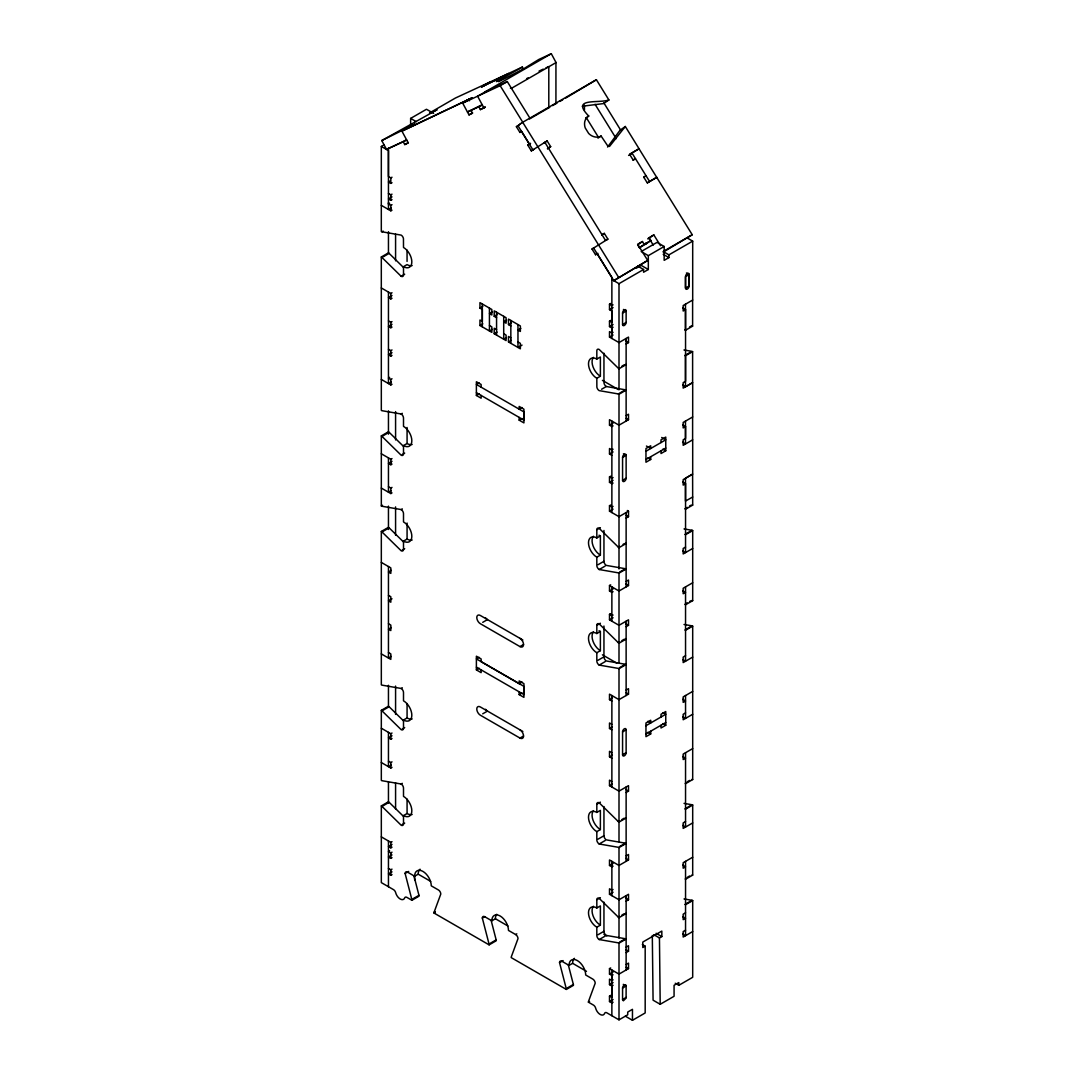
<?xml version="1.0" encoding="UTF-8"?>
<svg xmlns="http://www.w3.org/2000/svg" width="1074" height="1074" viewBox="0 0 1074 1074"><rect width="100%" height="100%" fill="white"/><g stroke="black" fill="none" stroke-linecap="round" stroke-linejoin="round"><path stroke-width="1.5" d="M392.01 204.664L390.829 205.362L388.452 203.979L388.452 202.731M548.801 107.561L548.801 66.548L546.008 67.85M555.929 103.44L555.943 62.44M584.457 110.098L584.457 105.185M613.079 985.314L611.898 986.013L609.495 984.616L609.495 979.126L611.871 980.508L611.871 975.474L613.066 974.789M611.871 338.471L611.871 277.414L597.157 253.625L595.56 254.739L592.029 249.034L607.857 239.099L604.326 233.38L601.937 234.75M685.481 386.721L685.481 355.749L692.609 351.641L692.609 382.599L685.481 386.721L682.621 385.069M692.609 299.995L692.609 326.16L685.481 330.268L685.481 304.117M491.14 920.431L496.161 939.898A3.356 1.947 60 0 1 496.255 940.743L489.126 944.865L433.99 913.021A3.356 1.947 60 0 1 434.084 912.296L440.783 894.078A3.356 1.947 60 0 0 438.407 889.957L431.265 885.835A11.76 6.793 60 0 0 422.955 871.43A11.76 6.793 60 0 0 414.631 876.236L407.502 872.115A3.356 1.947 60 0 0 405.126 873.484L411.825 899.448A3.356 1.933 60 0 1 411.919 900.281L419.048 896.172A3.356 1.933 60 0 0 418.954 895.327L413.933 875.86M607.562 147.044L619.926 130.37L625.31 126.49L639.084 148.776L629.579 154.267L633.11 159.986L635.486 158.603L633.11 160.294M521.118 131.753L519.923 132.438L516.393 126.719L517.99 125.604M519.574 124.477L521.521 123.121M520.326 123.953L517.937 125.645L532.865 149.769M521.172 123.362L522.756 122.235L500.162 85.692L462.693 103.144L472.198 97.653L466.291 100.661M519.923 132.438L521.521 131.31L529.375 144.023L527.79 145.138L531.321 150.857L533.697 149.487M582.296 106.232L603.575 103.574L608.904 99.976L596.392 79.731L565.609 98.11M531.321 150.857L547.136 140.909L550.667 146.628L547.485 148.87M543.954 143.164L547.136 140.909M585.625 118.194A11.747 9.572 54.9 0 1 586.35 117.724L588.74 116.046C570.348 97.264 598.111 103.668 608.904 99.976M547.498 148.561L550.667 146.628M599.52 137.163L601.104 136.036L607.75 145.93A3.343 2.725 54.8 0 0 609.535 146.4L625.31 126.49M630.29 153.971L639.003 148.736L692.247 234.736L663.276 252.081M643.702 177.425L646.092 175.747L643.715 177.116L647.246 182.835L656.751 177.344M647.421 182.916L656.67 177.304M601.937 235.058L604.326 233.38M606.26 240.214L607.857 239.099M639.419 247.732L644.199 244.362L642.427 241.516L637.661 244.872L639.419 247.732L646.078 243.892L650.844 240.522L649.085 237.676L653.838 234.924L660.523 245.731M648.293 238.227L649.085 237.676M647.877 238.978L653.838 234.924M593.573 247.946L613.791 280.65L647.703 260.458L637.674 244.254L642.427 241.516M647.703 260.458L613.791 280.65M410.63 124.571L410.63 118.409L426.472 109.266L433.614 113.374M406.751 140.09L386.533 149.434L381.753 140.56L437.078 109.776L429.56 113.253M429.842 112.797L455.443 98.016L522.38 67.071L523.172 68.548M401.918 131.122L469.768 98.929L401.918 131.122L408.281 142.949L404.75 144.587L403.166 141.62L388.452 148.427L388.452 176.539L390.829 177.908L392.01 177.223M412.644 125.457L415.02 124.087L381.753 140.56M403.475 267.466L389.124 253.383A3.356 1.933 60 0 0 388.452 252.873L381.31 256.995A3.356 1.933 60 0 1 381.995 257.505L401.126 276.273A3.356 1.947 60 0 0 403.502 274.904L403.502 266.674A11.76 6.793 60 0 0 411.825 261.868A11.76 6.793 60 0 0 403.502 247.463L403.462 238.697A3.356 1.947 60 0 0 401.126 235.112L381.995 231.796A3.356 1.933 60 0 1 381.31 231.514L381.324 146.453L384.21 144.789M508.593 73.448L481.434 87.101L490.939 81.611L483.73 85.678L501.383 77.516M511.278 88.43L556.063 62.574L551.298 53.7L477.621 96.244L483.918 107.977L485.112 107.293M386.533 149.434L389.298 147.836M403.166 141.62L405.542 140.251M500.162 85.692L507.29 81.584L529.885 118.127M404.75 144.587L408.321 142.52M470.184 110.447L467.459 112.018L482.387 105.118M462.639 103.05L469.002 114.878L472.533 113.24L470.936 110.286L482.36 104.594M469.002 114.878L472.56 112.824M478.803 106.648L480.387 109.615L485.139 106.863M390.211 180.982L388.426 182.016L390.829 183.399L392.01 182.714M388.426 193.454L390.829 194.837L392.01 194.152M392.01 196.891L388.452 198.958L390.829 200.328L392.01 199.643M596.392 79.731L522.702 122.275L618.57 277.28M529.495 118.972L549.727 107.293M552.613 105.614L556.95 103.117M559.836 101.453L562.722 99.788M516.393 126.719L518.769 125.349M388.452 203.979L389.634 203.295M391.164 207.9L388.452 209.47L388.452 150.561L381.324 146.453M381.31 205.362L390.829 210.84L392.01 210.155M529.375 144.023L530.569 143.339M527.79 145.138L530.167 143.768M381.995 231.796L383.19 231.111M383.19 256.82L389.124 253.383M403.502 266.674L407.059 264.607A11.76 6.793 60 0 0 412.174 265.533M401.126 276.273L404.683 274.219M628.612 155.435L631.606 153.716M381.324 287.966L390.829 293.457L392.01 292.759M392.01 295.511L388.452 297.565L390.829 298.934L392.01 298.25M388.452 320.898L390.829 322.267L392.01 321.582M392.01 324.321L388.452 326.389L390.829 327.758L392.01 327.073M388.452 349.251L390.829 350.634L392.01 349.949M392.01 352.688L388.452 354.742L390.829 356.125L392.01 355.427M492.322 311.957L489.462 313.608L491.838 314.977L491.838 309.487L479.957 302.626L479.957 308.117L482.803 306.466M592.029 249.034L594.405 247.664M595.56 254.739L597.936 253.37M506.579 320.186L503.719 321.838L506.096 323.207L506.096 317.716L494.215 310.856L494.215 316.347L497.074 314.709M389.634 377.39L388.452 378.075L390.829 379.444L392.01 378.76M479.957 308.117L482.333 309.487L482.333 321.381L479.957 320.012L479.957 325.503L482.803 323.851M391.164 381.995L388.452 383.566L388.452 292.074M381.324 379.444L390.829 384.935L392.01 384.25M492.161 329.409L489.435 330.98L489.435 308.104M644.199 244.362L650.844 240.522M520.836 328.429L517.99 330.067L520.366 331.45L520.366 325.959L508.485 319.099L508.485 324.59L511.331 322.938M496.591 329.611L494.215 328.241L494.215 333.732L497.074 332.081M506.418 337.639L503.706 339.209L503.706 316.333M664.162 246.483L657.033 242.375L641.191 251.517L648.32 255.639L664.162 246.483L664.162 260.351L668.914 257.599L668.914 254.86L692.69 241.14L692.69 300.049L683.171 305.526L683.171 311.017L685.548 309.648L685.548 381.27L683.171 382.653L683.171 388.13L692.69 382.653L692.69 416.954L683.171 422.444L683.171 427.935L685.548 426.566L685.548 438.447L683.171 439.83L683.171 445.321L692.69 439.83L692.69 474.131L683.171 479.622L683.171 485.112L685.548 483.743L685.548 552.586L682.836 551.016M663.853 251.128L692.247 234.736M510.862 337.854L508.485 336.471L508.485 341.962L511.331 340.324M636.426 268.124L641.191 265.385L648.32 269.493L648.32 255.639M611.871 279.562L619 283.67L643.568 269.493L643.568 272.246L648.32 269.493M381.31 256.995L381.324 410.416A3.356 1.933 60 0 0 381.995 410.698L401.126 414L402.307 413.315M522.031 345.09L517.963 347.439L517.963 324.576M402.307 508.875L401.126 509.559L381.995 506.257A3.356 1.933 60 0 1 381.324 505.975L381.324 435.896L388.452 431.775A3.356 1.933 60 0 1 389.124 432.285L403.475 446.368M613.053 327.261L611.871 327.946L609.495 326.577L609.495 321.086L611.898 322.469L611.898 311.03L609.495 309.648L609.495 304.157L610.676 303.472M381.324 435.896A3.356 1.933 60 0 1 381.995 436.393L387.942 432.97M613.053 304.841L611.871 305.526L609.495 304.157M479.125 382.894L476.413 384.465L523.951 411.919L523.951 420.149L476.413 392.708M609.495 309.648L613.053 307.594M481.139 387.217L481.139 384.479L476.386 381.74L476.386 395.46L479.246 393.809M622.571 313.084L626.129 311.017A2.524 1.45 -60 0 0 624.356 309.862A2.524 1.45 -60 0 0 622.571 312.95L622.571 324.509L626.129 322.455L626.129 310.896L623.417 309.446M609.495 321.086L610.676 320.401M381.995 436.393L401.126 455.175A3.356 1.947 60 0 0 403.502 453.805L403.502 445.562L407.073 443.508A11.76 6.793 60 0 0 412.174 444.435M609.495 326.577L613.053 324.509M381.324 453.778L390.829 459.269L392.01 458.585M626.129 343.962L628.505 342.579L628.505 337.088L619 342.579L609.495 337.088L609.495 331.611L611.871 332.98L613.053 332.296M402.307 454.49L404.683 453.121M392.01 461.323L388.452 463.391L390.829 464.76L392.01 464.075M609.495 337.088L613.053 335.034M596.822 378.276A11.76 6.793 60 0 1 588.498 363.871A11.76 6.793 60 0 1 596.822 359.065L600.379 357.011L600.379 376.222L596.822 378.276L596.862 387.043A3.356 1.947 60 0 0 599.198 390.627L618.315 393.943A3.37 1.947 60 0 1 619 394.225L626.129 390.104A3.37 1.947 60 0 0 625.457 389.822L606.327 386.519L601.574 389.258M522.031 407.529L519.172 409.181L519.172 406.428L523.924 409.181L523.924 422.901L519.172 420.162L519.172 417.41M388.452 486.71L390.829 488.079L392.01 487.395M391.164 490.63L388.452 492.201L388.452 457.9M381.324 488.079L390.829 493.57L392.01 492.885M519.172 420.162L522.031 418.511M689.548 327.02L691.924 325.65M621.886 366.18L624.263 364.811M381.324 505.975L382.505 505.29M618.315 393.943L624.263 390.506M690.743 352.044L684.796 355.481A3.343 1.933 60 0 1 685.481 355.749M402.307 687.776L401.126 688.461L381.995 685.145A3.356 1.933 60 0 1 381.324 684.876L381.324 531.455L388.452 527.334A3.356 1.933 60 0 1 389.124 527.844L403.475 541.927M381.324 531.455A3.356 1.933 60 0 1 381.995 531.952L387.942 528.529M381.995 531.952L401.126 550.734A3.356 1.947 60 0 0 403.502 549.364L403.502 541.121L407.073 539.067A11.76 6.793 60 0 0 412.174 539.994M626.129 415.584L628.505 414.215L628.505 419.692L619 425.183L609.495 419.692L609.495 425.183L613.066 423.129M613.066 425.868L611.871 426.566L609.495 425.183M402.307 550.049L404.683 548.68M391.298 570.375L388.452 572.026L390.829 573.395L390.829 567.904L381.324 562.414M613.066 449.201L611.871 449.885L609.495 448.516L609.495 454.007L611.871 455.376M609.495 454.007L613.066 451.953M622.571 457.43L626.129 455.376L626.129 478.252A2.524 1.45 -60 0 1 624.356 481.34A2.524 1.45 -60 0 1 622.571 480.306L622.571 457.43A2.524 1.45 -60 0 1 624.356 454.342A2.524 1.45 -60 0 1 626.129 455.376L623.417 453.805M645.957 451.255L665.759 439.816L661.691 437.467M392.01 598.782L388.452 600.836L390.829 602.219L390.829 596.728L388.452 595.358M613.066 483.058L611.871 483.743L609.495 482.36L609.495 476.883L610.676 476.185M613.066 477.568L611.871 478.252L609.495 476.883M645.957 459.484L665.759 448.046M609.495 482.36L613.066 480.306M650.71 456.745L650.71 459.484L645.957 462.236L645.957 448.502L650.71 445.764L650.71 448.502L646.427 446.032M661.007 442.555L661.007 439.816L665.759 437.078L665.759 450.798L661.007 453.537L661.007 450.798M622.571 480.306L626.129 478.252M391.298 627.552L388.452 629.203L390.829 630.572L390.829 625.081L388.452 623.712M626.129 518.044L628.505 516.675L628.505 511.184L619 516.675L609.495 511.184L609.495 505.693L610.676 505.008M613.066 506.378L611.871 507.062L609.495 505.693M609.495 511.184L613.066 509.13M603.95 530.475L603.95 561.299A3.356 1.947 60 0 0 606.327 565.407L625.457 568.723A3.356 1.933 60 0 1 626.129 569.005L619 573.113A3.356 1.933 60 0 0 618.329 572.845L599.198 569.529A3.356 1.947 60 0 1 596.822 565.407L596.822 557.178A11.76 6.793 60 0 1 588.498 542.773A11.76 6.793 60 0 1 596.822 537.967L596.822 529.737L600.379 527.67M391.164 656.456L388.452 658.026L388.452 566.535M596.822 537.967L600.379 535.913L600.379 555.124L596.822 557.178M692.69 497.007L685.481 501.075L685.481 478.212L692.609 474.09L692.69 505.102L685.548 509.21A3.356 1.933 60 0 1 684.876 508.714M482.723 622.343L487.489 619.591A5.048 2.913 60 0 1 485.529 617.792M596.822 529.737A3.356 1.947 60 0 1 599.198 528.354L618.329 547.136L619.51 546.451M623.081 544.384L624.263 543.699M686.058 508.029L687.253 507.331M689.629 505.961L690.81 505.277M598.003 564.723L603.95 561.299M599.198 569.529L605.132 566.092M619.51 572.16L625.457 568.723M686.058 533.738L692.005 530.301A3.356 1.933 60 0 1 692.69 530.583L692.69 600.661L685.548 604.769A3.356 1.933 60 0 1 684.876 604.273M402.307 783.335L401.126 784.02L381.995 780.704A3.356 1.933 60 0 1 381.324 780.436L381.324 710.344L388.452 706.236A3.356 1.933 60 0 1 389.124 706.732L403.475 720.815M692.69 530.583L685.548 534.691A3.356 1.933 60 0 0 684.876 534.422M381.324 710.344A3.356 1.933 60 0 1 381.995 710.854L387.942 707.43M479.125 657.355L476.413 658.926L523.951 686.367L523.951 694.596L476.413 667.155M613.066 591.693L611.871 592.378L609.495 591.009L609.495 585.518L610.676 584.833M609.495 591.009L613.066 588.941M626.129 581.396L628.505 580.027L628.505 585.518L619 591.009L609.495 585.518M685.548 547.096L683.171 548.465L683.171 553.956L692.69 548.465M522.031 681.99L519.172 683.641L481.139 661.678L481.139 658.939L476.386 656.187L476.386 669.908L479.246 668.27M522.85 640.01L480.347 615.483A5.048 2.913 60 0 0 476.789 617.537A5.048 2.913 60 0 0 480.347 623.712L519.964 646.588L523.535 644.521A5.048 2.913 60 0 0 519.964 638.345M381.995 710.854L401.126 729.635A3.356 1.947 60 0 0 403.502 728.253L403.502 720.023L407.073 717.969A11.76 6.793 60 0 0 412.174 718.895M381.324 728.239L390.829 733.73L392.01 733.032M402.307 728.937L404.683 727.568M392.01 735.784L388.452 737.838L390.829 739.207L392.01 738.523M626.129 626.679L628.505 625.31L628.505 619.819L619 625.31L609.495 619.819L609.495 614.328L610.676 613.643M613.066 615.026L611.871 615.711L609.495 614.328M603.95 626.035L603.95 656.858A3.356 1.947 60 0 0 606.327 660.966L625.457 664.282A3.356 1.933 60 0 1 626.129 664.564L619 668.672A3.356 1.933 60 0 0 618.329 668.404L599.198 665.088A3.356 1.947 60 0 1 596.822 660.966L596.822 652.737A11.76 6.793 60 0 1 588.498 638.332A11.76 6.793 60 0 1 596.822 633.526L596.822 625.296L600.379 623.229M609.495 619.819L613.066 617.765M596.822 633.526L600.379 631.472L600.379 650.683L596.822 652.737M692.69 582.766L683.171 588.257L683.171 593.747L685.548 592.378L682.702 590.727M388.452 761.171L390.829 762.54L392.01 761.855M391.164 765.091L388.452 766.661L388.452 732.347M482.723 713.821L487.489 711.082A5.048 2.913 60 0 1 485.529 709.283M381.324 762.54L390.829 768.031L392.01 767.346M519.172 691.871L519.172 694.61L522.031 692.972M596.822 625.296A3.356 1.947 60 0 1 599.198 623.913L618.329 642.695L619.51 642.01M621.886 640.628L624.263 639.258M686.058 603.588L687.253 602.89M689.629 601.521L690.81 600.836M598.003 660.282L603.95 656.858M599.198 665.088L605.132 661.651M619.51 667.719L625.457 664.282M686.058 629.297L692.005 625.86A3.356 1.933 60 0 1 692.69 626.142L692.69 779.549L685.548 783.671A3.356 1.933 60 0 1 685.212 783.443M411.919 900.281L406.912 897.394A3.356 1.947 60 0 0 404.67 897.931A6.726 3.88 60 0 1 400.186 898.992A6.726 3.88 60 0 1 395.702 892.749A3.356 1.947 60 0 0 393.46 889.621L381.324 882.613L381.324 805.903L388.452 801.795A3.356 1.933 60 0 1 389.124 802.291L403.475 816.374M692.69 626.142L685.548 630.25A3.356 1.933 60 0 0 684.876 629.982M381.324 805.903A3.356 1.933 60 0 1 381.995 806.413L387.942 802.99M522.85 731.501L480.347 706.961A5.048 2.913 60 0 0 476.789 709.028A5.048 2.913 60 0 0 480.347 715.203L519.964 738.066L523.535 736.012A5.048 2.913 60 0 0 519.964 729.837M381.995 806.413L401.126 825.194A3.356 1.947 60 0 0 403.502 823.812L403.502 815.582L407.073 813.528A11.76 6.793 60 0 0 412.174 814.454M626.129 690.032L628.505 688.662L628.505 694.153L619 699.644L609.495 694.153L609.495 699.644L612.341 697.993M685.548 655.731L683.171 657.1L683.171 662.591L692.69 657.1M402.307 824.496L404.683 823.127M381.324 836.874L390.829 842.365L392.01 841.68M392.01 844.419L388.452 846.473L390.829 847.856L392.01 847.171M389.634 850.823L388.452 851.507L390.829 852.89L392.01 852.192M611.871 724.346L609.495 722.977L609.495 728.467L612.341 726.816M391.997 854.931L388.426 856.985L390.829 858.368L392.01 857.683M622.571 731.891L626.129 729.837L626.129 752.699A2.524 1.45 -60 0 1 624.356 755.787A2.524 1.45 -60 0 1 622.571 754.767L622.571 731.891A2.524 1.45 -60 0 1 624.356 728.803A2.524 1.45 -60 0 1 626.129 729.837M692.69 691.414L683.171 696.905L683.171 702.383L685.548 701.013L682.702 699.375M388.426 868.423L390.829 869.806L392.01 869.121M392.01 871.873L388.452 873.927L390.829 875.297L392.01 874.612M645.957 725.702L665.759 714.277L663.047 712.706M645.957 733.945L665.759 722.507M405.126 873.484L408.697 871.43M611.871 752.699L609.495 751.33L609.495 756.821L612.341 755.17M685.548 712.908L683.171 714.277L683.171 719.768L692.69 714.277M650.71 731.193L650.71 733.945L645.957 736.683L645.957 722.963L650.71 720.224L650.71 722.963L647.864 721.312M661.007 717.016L661.007 714.277L665.759 711.525L665.759 725.245L661.007 727.997L661.007 725.245M622.571 754.767L626.129 752.699M414.631 876.236L418.202 874.182A11.76 6.793 60 0 1 420.055 869.202M413.007 898.75L418.954 895.327M611.871 781.523L609.495 780.154L609.495 785.644L612.341 783.993M692.69 748.591L683.171 754.082L683.171 759.573L685.548 758.19L682.702 756.552M603.95 806.561L603.95 835.747A3.356 1.947 60 0 0 606.327 839.868L625.457 843.184A3.356 1.933 60 0 1 626.129 843.452L619 847.574A3.356 1.933 60 0 0 618.329 847.292L599.198 843.989A3.356 1.947 60 0 1 596.822 839.868L596.822 831.638A11.76 6.793 60 0 1 588.498 817.22A11.76 6.793 60 0 1 596.822 812.427L596.822 804.184L600.379 802.13M626.129 792.505L628.505 791.135L628.505 785.644L619 791.135L609.495 785.644M596.822 812.427L600.379 810.36L600.379 829.571L596.822 831.638M434.084 912.296L435.279 911.611M433.99 913.021L435.171 912.336M596.822 804.184A3.356 1.947 60 0 1 599.198 802.815L618.329 821.583L619.51 820.898M621.886 819.529L624.263 818.16M687.253 781.791L689.629 780.422M598.003 839.183L603.95 835.747M599.198 843.989L605.132 840.553M489.126 944.865A3.356 1.947 60 0 0 489.032 944.019L482.333 918.069L484.71 916.699L491.838 920.807L495.409 918.753A11.76 6.793 60 0 1 496.765 914.283M619.51 846.607L625.457 843.184M686.058 808.185L692.005 804.762A3.356 1.933 60 0 1 692.69 805.03L692.69 875.109L685.548 879.23A3.356 1.933 60 0 1 685.212 879.002M692.69 805.03L685.548 809.152A3.356 1.933 60 0 0 684.876 808.87M626.129 855.857L628.505 854.488L628.505 859.965L619 865.456L609.495 859.965L609.495 865.456L613.066 863.402M685.548 821.543L683.171 822.926L683.171 828.416L692.69 822.926M613.066 866.141L611.871 866.839L609.495 865.456M490.214 943.334L496.161 939.898M491.838 920.807A11.76 6.793 60 0 1 500.162 916.001A11.76 6.793 60 0 1 508.472 930.42L515.614 934.528L516.795 933.843M613.066 889.473L611.871 890.158L609.495 888.789L609.495 894.28L619 899.77L628.505 894.28L628.505 899.77L626.129 901.14M603.95 902.12L603.95 931.306A3.356 1.947 60 0 0 606.327 935.427L625.457 938.743A3.356 1.933 60 0 1 626.129 939.012L619 943.133A3.356 1.933 60 0 0 618.329 942.851L599.198 939.549A3.356 1.947 60 0 1 596.822 935.427L596.822 927.198A11.76 6.793 60 0 1 588.498 912.779A11.76 6.793 60 0 1 596.822 907.986L596.822 899.744L600.379 897.689M609.495 894.28L613.066 892.226M596.822 907.986L600.379 905.919L600.379 925.13L596.822 927.198M692.69 857.227L683.171 862.717L683.171 868.208L685.548 866.839L682.702 865.188M596.822 899.744A3.356 1.947 60 0 1 599.198 898.374L618.329 917.142L619.51 916.458M621.886 915.088L624.263 913.719M687.253 877.351L689.629 875.981M598.003 934.742L603.95 931.306M599.198 939.549L605.132 936.112M568.347 965.016L573.368 984.482A3.356 1.947 60 0 1 573.462 985.314L566.334 989.436A3.356 1.947 60 0 0 566.24 988.59L559.541 962.64L563.112 960.586M559.541 962.64A3.356 1.947 60 0 1 561.917 961.27L569.045 965.392L572.617 963.324A11.76 6.793 60 0 1 574.469 958.344M619.51 942.166L625.457 938.743M686.058 903.744L692.005 900.321A3.356 1.933 60 0 1 692.69 900.589L692.69 977.3L678.822 985.301L675.251 983.247M692.69 900.589L685.548 904.711A3.356 1.933 60 0 0 684.876 904.429M626.129 947.107L628.505 945.738L628.505 951.228L626.129 952.598M685.548 912.806L683.171 914.175L683.171 919.666L685.548 918.297L682.702 916.646M567.421 987.905L573.368 984.482M625.337 1016.179L632.465 1020.3L645.179 1012.957L645.179 946.181L642.802 947.55L642.802 942.059L661.826 931.077L661.826 936.568L659.449 937.938L653.744 934.649M611.871 975.474L609.495 974.105L609.495 968.614L610.676 967.929M609.495 974.105L613.066 972.037M626.129 964.492L628.505 963.123L628.505 968.614L619 974.105L609.495 968.614M685.548 930.191L683.171 931.561L683.171 937.052L692.69 931.561M611.871 980.508L613.066 979.824M609.495 984.616L613.066 982.562M632.465 1020.3L632.465 1009.318L627.713 1012.07L627.713 1014.809L619 1019.844L606.864 1012.836A3.356 1.947 60 0 0 604.622 1013.373A6.726 3.88 60 0 1 600.138 1014.433A6.726 3.88 60 0 1 595.654 1008.191A3.356 1.947 60 0 0 593.412 1005.063L588.404 1002.176L589.586 1001.492M622.571 988.053L626.129 985.999L626.102 998.122L623.376 1000.807L622.571 999.827L622.571 988.053A2.524 1.45 -60 0 1 624.343 984.965A2.524 1.45 -60 0 1 626.129 985.999L623.282 984.348M613.066 1002.23L611.871 1002.915L609.495 1001.545L609.495 996.054L610.676 995.37M609.495 1001.545L613.066 999.491M622.571 999.491L626.129 997.424M652.307 935.494L653.073 1000.176L660.201 1004.284L674.069 996.283L674.069 985.301L678.822 982.562L678.822 985.301M522.38 67.071L496.363 81.57L502.216 78.939L498.39 81.611L503.84 79.046L523.562 68.843L538.786 59.486L551.298 53.7M528.341 77.717L526.609 78.671M597.949 138.116L598.715 137.714L586.35 117.724M539.027 71.099L543.216 69.152M484.696 92.028L507.29 81.584M510.405 88.122L511.278 87.719M480.387 109.615L483.918 107.977M683.963 349.976L691.924 351.359A3.343 1.933 60 0 1 692.609 351.641M684.031 528.918L692.005 530.301M684.031 624.477L692.005 625.86M684.031 803.379L692.005 804.762M684.031 898.938L692.005 900.321M686.984 237.837L692.69 241.14M663.208 251.571L668.914 254.86M663.208 254.31L668.914 257.599M686.447 272.984L689.119 274.528L689.119 285.966A2.524 1.45 -60 0 1 687.333 289.054A2.524 1.45 -60 0 1 685.548 288.02L685.548 276.595A2.524 1.45 -60 0 1 687.333 273.508A2.524 1.45 -60 0 1 689.119 274.528L689.038 286.046L685.481 288.101L685.481 276.676L689.038 274.608L687.266 273.588M410.63 118.409L416.336 121.698M637.862 266.204L643.568 269.493M682.702 307.996L685.548 309.648M625.659 340.941L628.505 342.579M682.702 424.915L685.548 426.566M494.215 316.347L496.591 317.716M508.485 324.59L510.862 325.959M602.42 380.371L618.194 389.486M489.462 325.503L491.838 326.872L491.838 332.363L479.957 325.503M503.719 333.732L506.096 335.101L506.096 340.592L494.215 333.732M517.99 341.962L520.366 343.344L520.366 348.822L508.485 341.962M682.621 442.246L685.481 443.898L685.481 421.021M626.129 418.323L628.505 419.692M662.913 449.147L665.759 450.798M647.864 457.833L650.71 459.484M682.702 482.092L685.548 483.743M476.386 395.46L481.139 398.199L481.139 395.46M627.323 510.499L628.505 511.184M626.129 515.305L628.505 516.675M625.659 583.867L628.505 585.518M625.659 623.672L628.505 625.31M682.836 659.651L685.548 661.222L685.548 586.887M602.42 654.831L616.771 663.114M682.836 716.828L685.548 718.399L685.548 695.522M626.129 692.784L628.505 694.153M662.913 723.607L665.759 725.245M609.495 699.644L611.871 701.013M647.864 732.293L650.71 733.945M609.495 728.467L611.871 729.837M476.386 669.908L481.139 672.66L481.139 669.908M519.172 694.61L523.924 697.362L523.924 683.641L519.172 680.889L519.172 683.641M609.495 756.821L611.871 758.19M388.452 652.536L390.829 653.905L390.829 659.396L381.324 653.905M626.129 789.752L628.505 791.135M682.836 825.463L685.548 827.034L685.548 752.699M625.659 858.327L628.505 859.965M625.659 898.119L628.505 899.77M682.702 934.031L685.548 935.682L685.548 861.348M656.12 933.279L661.826 936.568M642.333 944.529L645.179 946.181M603.87 934.259L606.77 935.937M625.659 949.577L628.505 951.228M626.129 967.244L628.505 968.614M418.202 874.182L430.674 881.378M495.409 918.753L507.881 925.963M572.617 963.324L586.485 971.339M609.495 996.054L611.898 997.437L611.898 986.013M566.334 989.436L511.197 957.605A3.356 1.947 60 0 1 511.291 956.867L517.99 938.649A3.356 1.947 60 0 0 515.614 934.528M631.874 152.857L649.542 181.412M649.058 238.294L653.247 245.047M645.635 243.18L646.078 243.892M544.813 142.251L605.521 240.428M603.816 102.822L620.933 130.545M595.05 104.299L616.234 138.627M468.667 99.278L469.459 100.768M660.201 1004.284L659.449 937.938M692.609 416.913L692.609 439.776M626.129 338.471L626.129 421.075M626.129 512.553L626.129 586.887M626.129 621.202L626.129 695.522M626.129 787.014L626.129 861.348M626.129 895.649L626.129 969.983M619 283.67L619 389.808M619 394.225L619 568.952M619 573.113L619 662.577M619 668.672L619 841.734M619 847.574L619 938.072M619 943.133L619 1019.844M611.871 327.946L611.871 332.98M611.871 421.075L611.871 512.553M611.871 586.887L611.871 621.202M611.871 695.522L611.871 787.014M611.871 861.348L611.871 895.649M611.871 969.983L611.871 1015.722M603.95 353.198L603.95 382.398A3.356 1.947 60 0 0 606.327 386.519M596.822 359.065L596.822 350.836A3.356 1.947 60 0 1 599.198 349.466L618.315 368.234A3.356 1.933 60 0 0 619 368.744L626.129 364.623A3.356 1.933 60 0 1 625.793 364.395M510.835 320.455L510.835 343.331M496.564 312.225L496.564 335.088M482.307 303.982L482.307 326.858M414.631 876.518L414.631 879.848M407.059 250.135L407.059 261.412M407.073 427.492L407.073 443.508M407.073 523.051L407.073 539.067M407.073 703.551L407.073 717.969M407.073 799.11L407.073 813.528M395.581 234.172L395.581 260.821M395.581 411.611L395.581 439.951M395.581 506.915L395.581 535.255M395.581 686.071L395.581 714.411M395.581 782.812L395.581 809.071M390.829 177.908L390.829 183.399M390.829 194.837L390.829 200.328M390.829 205.362L390.829 210.84M390.829 293.457L390.829 298.934M390.829 322.267L390.829 327.758M390.829 350.634L390.829 356.125M390.829 379.444L390.829 384.935M390.829 459.269L390.829 464.76M390.829 488.079L390.829 493.57M390.829 733.73L390.829 739.207M390.829 762.54L390.829 768.031M390.829 842.365L390.829 847.856M390.829 852.89L390.829 858.368M390.829 869.806L390.829 875.297M388.452 231.715L388.452 253.37M388.452 410.832L388.452 434.164M388.452 506.136L388.452 529.469M388.452 685.279L388.452 706.961M388.452 781.979L388.452 803.312M388.452 840.996L388.452 886.735M692.69 505.102A3.356 1.933 60 0 1 692.166 504.74M692.69 600.661A3.356 1.933 60 0 1 692.166 600.299M692.69 779.549A3.356 1.933 60 0 1 692.166 779.187M692.69 875.109A3.356 1.933 60 0 1 692.166 874.746M685.481 330.268A3.356 1.933 60 0 1 684.796 329.772M692.609 326.16A3.356 1.933 60 0 1 692.26 325.932M482.333 918.069A3.356 1.947 60 0 1 484.71 916.699M569.045 965.392A11.76 6.793 60 0 1 577.369 960.586A11.76 6.793 60 0 1 585.692 974.991L592.821 979.112A3.356 1.947 60 0 1 595.197 983.22L588.498 1001.451A3.356 1.933 60 0 0 588.404 1002.176M600.379 376.222A11.76 6.793 60 0 1 593.063 366.959A11.76 6.793 60 0 1 593.425 357.347M401.126 688.461A3.356 1.947 60 0 1 403.502 692.582L403.502 700.812A11.76 6.793 60 0 1 411.825 715.217A11.76 6.793 60 0 1 403.502 720.023M401.126 784.02A3.356 1.947 60 0 1 403.502 788.141L403.502 796.371A11.76 6.793 60 0 1 411.825 810.776A11.76 6.793 60 0 1 403.502 815.582M618.329 917.142A3.356 1.933 60 0 0 619 917.652L626.129 913.544A3.356 1.933 60 0 1 625.793 913.316M618.329 821.583A3.356 1.933 60 0 0 619 822.093L626.129 817.985A3.356 1.933 60 0 1 625.793 817.757M600.379 925.13A11.76 6.793 60 0 1 593.063 915.88A11.76 6.793 60 0 1 593.425 906.255M600.379 829.571A11.76 6.793 60 0 1 593.063 820.321A11.76 6.793 60 0 1 593.425 810.695M523.535 644.521A5.048 2.913 60 0 1 519.964 646.588M523.535 736.012A5.048 2.913 60 0 1 519.964 738.066M401.126 414A3.356 1.947 60 0 1 403.502 418.122L403.502 426.351A11.76 6.793 60 0 1 411.825 440.77A11.76 6.793 60 0 1 403.502 445.562M401.126 509.559A3.356 1.947 60 0 1 403.502 513.681L403.502 521.91A11.76 6.793 60 0 1 411.825 536.329A11.76 6.793 60 0 1 403.502 541.121M618.329 642.695A3.356 1.933 60 0 0 619 643.205L626.129 639.084A3.356 1.933 60 0 1 625.457 638.574M618.329 547.136A3.356 1.933 60 0 0 619 547.646L626.129 543.525A3.356 1.933 60 0 1 625.457 543.014M600.379 650.683A11.76 6.793 60 0 1 593.063 641.42A11.76 6.793 60 0 1 593.425 631.794M599.01 630.8A11.76 6.793 60 0 1 600.379 631.472M600.379 555.124A11.76 6.793 60 0 1 593.063 545.861A11.76 6.793 60 0 1 593.425 536.235M599.01 535.241A11.76 6.793 60 0 1 600.379 535.913M626.129 322.334A2.524 1.45 -60 0 1 624.356 325.422A2.524 1.45 -60 0 1 622.571 324.388M601.104 136.036A11.733 9.572 54.9 0 1 595.546 137.042L594.472 136.828A11.787 9.626 54.9 0 1 591.331 135.539A11.733 9.545 54.7 0 1 588.633 133.404L585.223 127.913A11.787 9.626 54.9 0 1 584.86 121.281L585.196 120.301A11.787 9.626 54.9 0 1 588.753 115.992"/></g></svg>
